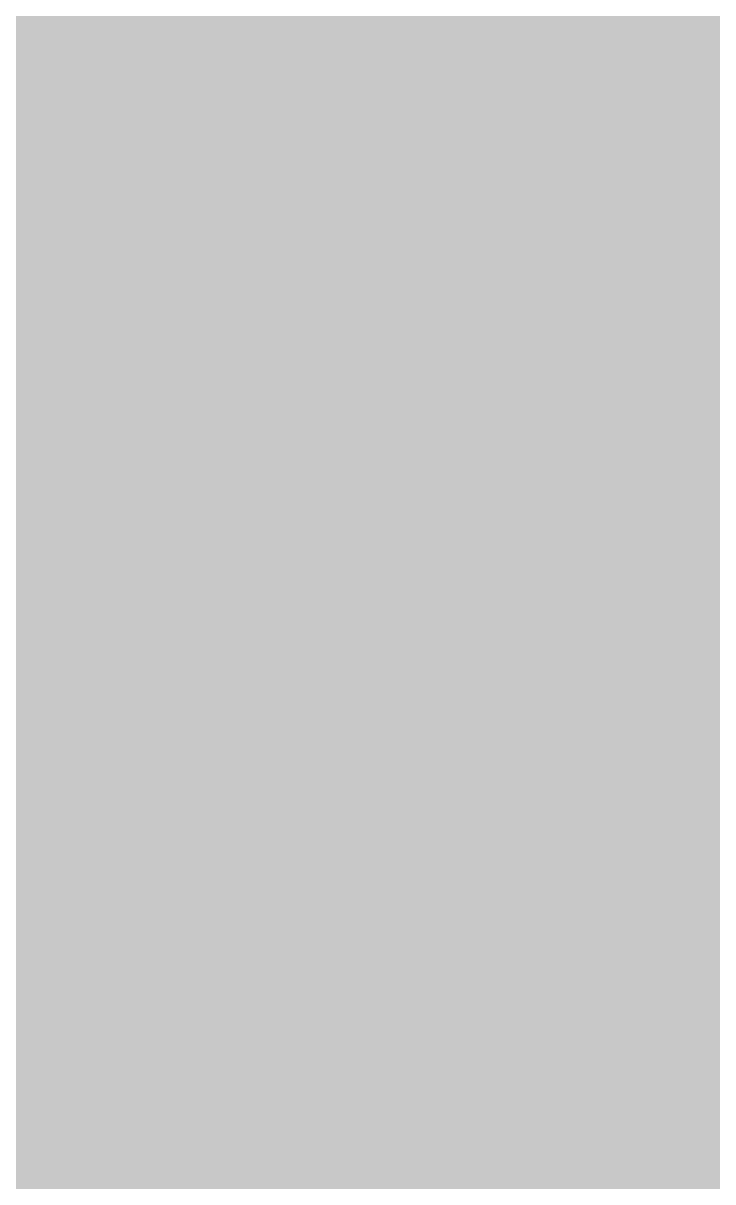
# Model space of a CAD drawing. Header units: millimetres. Extents: x 0 to 318, y 0 to 212.
# Drawn here: x 121.7 to 153.4, y 104.9 to 158.3 of the extents above; entities that cross this region are included whole.
import ezdxf

# ---------------------------------------------------------------- set-up
doc = ezdxf.new("R2010")
doc.units = ezdxf.units.MM

msp = doc.modelspace()

# ---------------------------------------------------------------- hatches: boundary and pattern name
for color, points in [(254, [(14.1633, 0.0536), (13.9878, 0.0533), (13.8125, 0.0559), (13.6373, 0.061), (13.462, 0.0686), (13.2893, 0.0787), (13.114, 0.0914), (12.9413, 0.1041), (12.7686, 0.1219), (12.5959, 0.1397), (12.4231, 0.16), (12.2504, 0.1829), (12.0777, 0.2057), (11.9075, 0.2337), (11.7373, 0.2616), (11.5672, 0.2921), (11.397, 0.3251), (11.2268, 0.3607), (11.0592, 0.3988), (10.8915, 0.4369), (10.7239, 0.4775), (10.5562, 0.5207), (10.3886, 0.5664), (10.2235, 0.6121), (10.0584, 0.6629), (9.8933, 0.7137), (9.7307, 0.7671), (9.5682, 0.8204), (9.4056, 0.8788), (9.2431, 0.9373), (9.083, 0.9982), (8.923, 1.0617), (8.763, 1.1252), (8.6055, 1.1938), (8.4455, 1.2624), (8.2906, 1.331), (8.1331, 1.4046), (7.9781, 1.4783), (7.8232, 1.5545), (7.6708, 1.6332), (7.5184, 1.7145), (7.366, 1.7958), (7.2161, 1.8796), (7.0663, 1.966), (6.919, 2.0523), (6.7716, 2.1438), (6.6243, 2.2352), (6.4795, 2.3266), (6.3348, 2.4232), (6.19, 2.5197), (6.0477, 2.6187), (5.908, 2.7178), (5.7683, 2.8194), (5.6286, 2.9235), (5.4915, 3.0302), (5.3543, 3.1369), (5.2197, 3.2461), (5.0851, 3.3579), (4.953, 3.4722), (4.8209, 3.5865), (4.6914, 3.7033), (4.5644, 3.8202), (4.4348, 3.9395), (4.3104, 4.0615), (4.1859, 4.1859), (4.0615, 4.3104), (3.9395, 4.4348), (3.8202, 4.5618), (3.7033, 4.6914), (3.5865, 4.8209), (3.4722, 4.953), (3.3579, 5.0851), (3.2487, 5.2197), (3.1369, 5.3543), (3.0302, 5.4915), (2.9235, 5.6286), (2.8194, 5.7683), (2.7178, 5.908), (2.6187, 6.0477), (2.5197, 6.19), (2.4232, 6.3348), (2.3266, 6.477), (2.2352, 6.6243), (2.1438, 6.7691), (2.0523, 6.9164), (1.966, 7.0663), (1.8796, 7.2161), (1.7958, 7.366), (1.7145, 7.5184), (1.6332, 7.6708), (1.5545, 7.8232), (1.4783, 7.9781), (1.4046, 8.1331), (1.331, 8.2906), (1.2598, 8.4455), (1.1913, 8.603), (1.1252, 8.763), (1.0592, 8.923), (0.9982, 9.083), (0.9373, 9.2431), (0.8763, 9.4056), (0.8204, 9.5682), (0.7645, 9.7307), (0.7112, 9.8933), (0.6604, 10.0584), (0.6121, 10.2235), (0.5639, 10.3911), (0.5207, 10.5562), (0.4775, 10.7239), (0.4343, 10.8915), (0.3962, 11.0592), (0.3607, 11.2268), (0.3251, 11.397), (0.2921, 11.5672), (0.2616, 11.7373), (0.2311, 11.9075), (0.2057, 12.0802), (0.1803, 12.2504), (0.1575, 12.4231), (0.1372, 12.5959), (0.1194, 12.7686), (0.1041, 12.9413), (0.0889, 13.1166), (0.0787, 13.2893), (0.0686, 13.4645), (0.061, 13.6373), (0.0559, 13.8125), (0.0508, 13.9878), (0.0508, 14.163), (0.0522, 197.6092), (0.0508, 197.7822), (0.0559, 197.9574), (0.061, 198.1327), (0.0686, 198.308), (0.0787, 198.4807), (0.0889, 198.6559), (0.1041, 198.8287), (0.1194, 199.0014), (0.1372, 199.1741), (0.1575, 199.3468), (0.1803, 199.5195), (0.2057, 199.6923), (0.2311, 199.8624), (0.2616, 200.0326), (0.2921, 200.2028), (0.3251, 200.373), (0.3607, 200.5432), (0.3962, 200.7108), (0.4343, 200.8784), (0.4775, 201.0461), (0.5207, 201.2137), (0.5639, 201.3814), (0.6121, 201.5465), (0.6604, 201.7116), (0.7112, 201.8767), (0.7645, 202.0392), (0.8204, 202.2018), (0.8763, 202.3643), (0.9373, 202.5269), (0.9982, 202.6869), (1.0592, 202.8469), (1.1252, 203.007), (1.1913, 203.1644), (1.2598, 203.3245), (1.331, 203.4794), (1.4046, 203.6369), (1.4783, 203.7918), (1.5545, 203.9468), (1.6332, 204.0992), (1.7145, 204.2516), (1.7958, 204.404), (1.8796, 204.5538), (1.966, 204.7037), (2.0523, 204.851), (2.1438, 204.9983), (2.2352, 205.1456), (2.3266, 205.2904), (2.4232, 205.4352), (2.5197, 205.58), (2.6187, 205.7222), (2.7178, 205.8619), (2.8194, 206.0016), (2.9235, 206.1413), (3.0302, 206.2785), (3.1369, 206.4156), (3.2487, 206.5503), (3.3579, 206.6849), (3.4722, 206.817), (3.5865, 206.949), (3.7033, 207.0786), (3.8202, 207.2056), (3.9395, 207.3351), (4.0615, 207.4596), (4.1859, 207.584), (4.3104, 207.7085), (4.4348, 207.8304), (4.5644, 207.9498), (4.6914, 208.0666), (4.8209, 208.1835), (4.953, 208.2978), (5.0851, 208.4121), (5.2197, 208.5213), (5.3543, 208.6331), (5.4915, 208.7397), (5.6286, 208.8464), (5.7683, 208.9506), (5.908, 209.0522), (6.0477, 209.1512), (6.19, 209.2503), (6.3348, 209.3468), (6.4795, 209.4433), (6.6243, 209.5348), (6.7716, 209.6262), (6.919, 209.7176), (7.0663, 209.804), (7.2161, 209.8904), (7.366, 209.9742), (7.5184, 210.0555), (7.6708, 210.1367), (7.8232, 210.2155), (7.9781, 210.2917), (8.1331, 210.3653), (8.2906, 210.439), (8.4455, 210.5101), (8.6055, 210.5787), (8.763, 210.6447), (8.923, 210.7108), (9.083, 210.7717), (9.2431, 210.8327), (9.4056, 210.8937), (9.5682, 210.9495), (9.7307, 211.0054), (9.8933, 211.0588), (10.0584, 211.1096), (10.2235, 211.1578), (10.3886, 211.2061), (10.5562, 211.2493), (10.7239, 211.2924), (10.8915, 211.3356), (11.0592, 211.3737), (11.2268, 211.4093), (11.397, 211.4448), (11.5672, 211.4779), (11.7373, 211.5083), (11.9075, 211.5388), (12.0777, 211.5642), (12.2504, 211.5896), (12.4231, 211.6125), (12.5959, 211.6328), (12.7686, 211.6506), (12.9413, 211.6658), (13.114, 211.6811), (13.2893, 211.6912), (13.462, 211.7014), (13.6373, 211.709), (13.8125, 211.7141), (13.9878, 211.7192), (14.163, 211.7192), (303.4411, 211.7203), (303.6164, 211.7192), (303.7891, 211.7141), (303.9643, 211.709), (304.1396, 211.7014), (304.3149, 211.6912), (304.4876, 211.6811), (304.6603, 211.6658), (304.8356, 211.6506), (305.0083, 211.6328), (305.181, 211.6125), (305.3512, 211.5896), (305.5239, 211.5642), (305.6941, 211.5388), (305.8668, 211.5083), (306.037, 211.4779), (306.2072, 211.4448), (306.3748, 211.4093), (306.545, 211.3737), (306.7126, 211.3356), (306.8803, 211.2924), (307.0479, 211.2493), (307.213, 211.2061), (307.3781, 211.1578), (307.5432, 211.1096), (307.7083, 211.0588), (307.8734, 211.0054), (308.036, 210.9495), (308.1985, 210.8937), (308.3611, 210.8327), (308.5211, 210.7717), (308.6811, 210.7108), (308.8411, 210.6447), (308.9986, 210.5787), (309.1561, 210.5101), (309.3136, 210.439), (309.4711, 210.3653), (309.626, 210.2917), (309.7784, 210.2155), (309.9333, 210.1367), (310.0857, 210.0555), (310.2381, 209.9742), (310.388, 209.8904), (310.5379, 209.804), (310.6852, 209.7176), (310.8325, 209.6262), (310.9798, 209.5348), (311.1246, 209.4433), (311.2694, 209.3468), (311.4116, 209.2503), (311.5539, 209.1512), (311.6961, 209.0522), (311.8358, 208.9506), (311.9755, 208.8464), (312.1127, 208.7397), (312.2473, 208.6331), (312.3844, 208.5213), (312.5165, 208.4121), (312.6511, 208.2978), (312.7807, 208.1835), (312.9128, 208.0666), (313.0398, 207.9498), (313.1668, 207.8304), (313.2938, 207.7085), (313.4182, 207.584), (313.5427, 207.4596), (313.6621, 207.3351), (313.784, 207.2056), (313.9008, 207.0786), (314.0177, 206.949), (314.132, 206.817), (314.2463, 206.6849), (314.3555, 206.5503), (314.4647, 206.4156), (314.5739, 206.2785), (314.6781, 206.1413), (314.7822, 206.0016), (314.8863, 205.8619), (314.9854, 205.7222), (315.0845, 205.58), (315.181, 205.4352), (315.275, 205.2904), (315.3689, 205.1456), (315.4604, 204.9983), (315.5493, 204.851), (315.6382, 204.7037), (315.7245, 204.5538), (315.8084, 204.404), (315.8896, 204.2516), (315.9684, 204.0992), (316.0471, 203.9468), (316.1233, 203.7918), (316.1995, 203.6369), (316.2706, 203.4794), (316.3418, 203.3245), (316.4103, 203.1644), (316.4764, 203.007), (316.5424, 202.8469), (316.6059, 202.6869), (316.6669, 202.5269), (316.7253, 202.3643), (316.7812, 202.2018), (316.8371, 202.0392), (316.8904, 201.8767), (316.9412, 201.7116), (316.9895, 201.5465), (317.0377, 201.3814), (317.0834, 201.2137), (317.1266, 201.0461), (317.1673, 200.8784), (317.2054, 200.7108), (317.2435, 200.5432), (317.2765, 200.373), (317.3095, 200.2028), (317.34, 200.0326), (317.3705, 199.8624), (317.3959, 199.6923), (317.4213, 199.5195), (317.4441, 199.3468), (317.4644, 199.1741), (317.4822, 199.0014), (317.4975, 198.8287), (317.5127, 198.6559), (317.5229, 198.4807), (317.533, 198.308), (317.5406, 198.1327), (317.5457, 197.9574), (317.5508, 197.7822), (317.5508, 197.6069), (317.5522, 14.1647), (317.5508, 13.9878), (317.5457, 13.8125), (317.5406, 13.6373), (317.533, 13.4645), (317.5229, 13.2893), (317.5127, 13.1166), (317.4975, 12.9413), (317.4822, 12.7686), (317.4644, 12.5959), (317.4441, 12.4231), (317.4213, 12.2504), (317.3959, 12.0802), (317.3705, 11.9075), (317.34, 11.7373), (317.3095, 11.5672), (317.2765, 11.397), (317.2435, 11.2268), (317.2054, 11.0592), (317.1673, 10.8915), (317.1266, 10.7239), (317.0834, 10.5562), (317.0377, 10.3911), (316.9895, 10.2235), (316.9412, 10.0584), (316.8904, 9.8933), (316.8371, 9.7307), (316.7812, 9.5682), (316.7253, 9.4056), (316.6669, 9.2431), (316.6059, 9.083), (316.5424, 8.923), (316.4764, 8.763), (316.4103, 8.603), (316.3418, 8.4455), (316.2706, 8.2906), (316.1995, 8.1331), (316.1233, 7.9781), (316.0471, 7.8232), (315.9684, 7.6708), (315.8896, 7.5184), (315.8084, 7.366), (315.7245, 7.2161), (315.6382, 7.0663), (315.5493, 6.9164), (315.4604, 6.7691), (315.3689, 6.6243), (315.275, 6.477), (315.181, 6.3348), (315.0845, 6.19), (314.9854, 6.0477), (314.8863, 5.908), (314.7822, 5.7683), (314.6781, 5.6286), (314.5739, 5.4915), (314.4647, 5.3543), (314.3555, 5.2197), (314.2463, 5.0851), (314.132, 4.953), (314.0177, 4.8209), (313.9008, 4.6914), (313.784, 4.5618), (313.6621, 4.4348), (313.5427, 4.3104), (313.4182, 4.1859), (313.2938, 4.0615), (313.1668, 3.9395), (313.0398, 3.8202), (312.9128, 3.7033), (312.7807, 3.5865), (312.6511, 3.4722), (312.5165, 3.3579), (312.3844, 3.2461), (312.2473, 3.1369), (312.1127, 3.0302), (311.9755, 2.9235), (311.8358, 2.8194), (311.6961, 2.7178), (311.5539, 2.6187), (311.4116, 2.5197), (311.2694, 2.4232), (311.1246, 2.3266), (310.9798, 2.2352), (310.8325, 2.1438), (310.6852, 2.0523), (310.5379, 1.966), (310.388, 1.8796), (310.2381, 1.7958), (310.0857, 1.7145), (309.9333, 1.6332), (309.7784, 1.5545), (309.626, 1.4783), (309.4711, 1.4046), (309.3136, 1.331), (309.1561, 1.2624), (308.9986, 1.1938), (308.8411, 1.1252), (308.6811, 1.0617), (308.5211, 0.9982), (308.3611, 0.9373), (308.1985, 0.8788), (308.036, 0.8204), (307.8734, 0.7671), (307.7083, 0.7137), (307.5432, 0.6629), (307.3781, 0.6121), (307.213, 0.5664), (307.0479, 0.5207), (306.8803, 0.4775), (306.7126, 0.4369), (306.545, 0.3988), (306.3748, 0.3607), (306.2072, 0.3251), (306.037, 0.2921), (305.8668, 0.2616), (305.6941, 0.2337), (305.5239, 0.2057), (305.3512, 0.1829), (305.181, 0.16), (305.0083, 0.1397), (304.8356, 0.1219), (304.6603, 0.1041), (304.4876, 0.0914), (304.3149, 0.0787), (304.1396, 0.0686), (303.9643, 0.061), (303.7891, 0.0559), (303.6164, 0.0533), (303.4411, 0.0533)]), (144, [(14.1633, 5.3453), (13.9344, 5.3467), (13.7084, 5.3543), (13.4849, 5.3696), (13.2613, 5.3899), (13.0378, 5.4153), (12.8194, 5.4458), (12.6009, 5.4813), (12.385, 5.522), (12.1717, 5.5702), (11.9583, 5.621), (11.7475, 5.6794), (11.5392, 5.7404), (11.3335, 5.8064), (11.1303, 5.8801), (10.9296, 5.9563), (10.729, 6.0376), (10.5334, 6.1239), (10.3378, 6.2128), (10.1473, 6.3094), (9.9593, 6.4084), (9.7714, 6.5126), (9.5885, 6.6218), (9.4082, 6.7335), (9.2304, 6.8504), (9.0576, 6.9698), (8.8849, 7.0968), (8.7173, 7.2238), (8.5522, 7.3584), (8.3896, 7.4955), (8.2321, 7.6352), (8.0772, 7.78), (7.9273, 7.9273), (7.7775, 8.0772), (7.6352, 8.2321), (7.493, 8.3922), (7.3558, 8.5522), (7.2238, 8.7173), (7.0942, 8.8875), (6.9698, 9.0576), (6.8504, 9.2329), (6.7335, 9.4107), (6.6192, 9.591), (6.5126, 9.7739), (6.4084, 9.9593), (6.3068, 10.1473), (6.2128, 10.3403), (6.1214, 10.5334), (6.035, 10.7315), (5.9538, 10.9296), (5.8776, 11.1303), (5.8064, 11.3335), (5.7404, 11.5418), (5.6769, 11.75), (5.621, 11.9583), (5.5677, 12.1717), (5.522, 12.385), (5.4813, 12.6009), (5.4432, 12.8194), (5.4127, 13.0404), (5.3873, 13.2613), (5.3696, 13.4849), (5.3543, 13.7084), (5.3467, 13.937), (5.3416, 14.163), (5.3439, 197.6092), (5.3467, 197.8355), (5.3543, 198.0616), (5.3696, 198.2851), (5.3873, 198.5086), (5.4127, 198.7321), (5.4432, 198.9506), (5.4813, 199.169), (5.522, 199.3849), (5.5677, 199.5983), (5.621, 199.8116), (5.6769, 200.0225), (5.7404, 200.2307), (5.8064, 200.4365), (5.8776, 200.6397), (5.9538, 200.8403), (6.035, 201.041), (6.1214, 201.2366), (6.2128, 201.4322), (6.3068, 201.6227), (6.4084, 201.8106), (6.5126, 201.9986), (6.6192, 202.1815), (6.7335, 202.3618), (6.8504, 202.5396), (6.9698, 202.7123), (7.0942, 202.885), (7.2238, 203.0527), (7.3558, 203.2178), (7.493, 203.3803), (7.6352, 203.5378), (7.7775, 203.6928), (7.9273, 203.8426), (8.0772, 203.9925), (8.2321, 204.1347), (8.3896, 204.277), (8.5522, 204.4141), (8.7173, 204.5462), (8.8849, 204.6757), (9.0576, 204.8002), (9.2304, 204.9196), (9.4082, 205.0364), (9.5885, 205.1507), (9.7714, 205.2574), (9.9593, 205.3615), (10.1473, 205.4631), (10.3378, 205.5571), (10.5334, 205.6486), (10.729, 205.7349), (10.9296, 205.8162), (11.1303, 205.8924), (11.3335, 205.9635), (11.5392, 206.0296), (11.7475, 206.0931), (11.9583, 206.1489), (12.1717, 206.2023), (12.385, 206.248), (12.6009, 206.2886), (12.8194, 206.3267), (13.0378, 206.3572), (13.2613, 206.3826), (13.4849, 206.4004), (13.7084, 206.4156), (13.9344, 206.4233), (14.163, 206.4283), (303.4411, 206.4286), (303.6672, 206.4233), (303.8932, 206.4156), (304.1193, 206.4004), (304.3428, 206.3826), (304.5638, 206.3572), (304.7822, 206.3267), (305.0007, 206.2886), (305.2166, 206.248), (305.4325, 206.2023), (305.6433, 206.1489), (305.8541, 206.0931), (306.0624, 206.0296), (306.2681, 205.9635), (306.4713, 205.8924), (306.6745, 205.8162), (306.8726, 205.7349), (307.0708, 205.6486), (307.2638, 205.5571), (307.4543, 205.4631), (307.6448, 205.3615), (307.8302, 205.2574), (308.0131, 205.1507), (308.1934, 205.0364), (308.3712, 204.9196), (308.5465, 204.8002), (308.7167, 204.6757), (308.8843, 204.5462), (309.0494, 204.4141), (309.212, 204.277), (309.3695, 204.1347), (309.5244, 203.9925), (309.6768, 203.8426), (309.8241, 203.6928), (309.9689, 203.5378), (310.1086, 203.3803), (310.2458, 203.2178), (310.3778, 203.0527), (310.5074, 202.885), (310.6318, 202.7123), (310.7538, 202.5396), (310.8706, 202.3618), (310.9824, 202.1815), (311.0916, 201.9986), (311.1957, 201.8106), (311.2948, 201.6227), (311.3888, 201.4322), (311.4802, 201.2366), (311.5666, 201.041), (311.6478, 200.8403), (311.724, 200.6397), (311.7952, 200.4365), (311.8637, 200.2307), (311.9247, 200.0225), (311.9806, 199.8116), (312.0339, 199.5983), (312.0796, 199.3849), (312.1203, 199.169), (312.1584, 198.9506), (312.1889, 198.7321), (312.2143, 198.5086), (312.2346, 198.2851), (312.2473, 198.0616), (312.2574, 197.8355), (312.26, 197.6069), (312.2605, 14.1647), (312.2574, 13.937), (312.2473, 13.7084), (312.2346, 13.4849), (312.2143, 13.2613), (312.1889, 13.0404), (312.1584, 12.8194), (312.1203, 12.6009), (312.0796, 12.385), (312.0339, 12.1717), (311.9806, 11.9583), (311.9247, 11.75), (311.8637, 11.5418), (311.7952, 11.3335), (311.724, 11.1303), (311.6478, 10.9296), (311.5666, 10.7315), (311.4802, 10.5334), (311.3888, 10.3403), (311.2948, 10.1473), (311.1957, 9.9593), (311.0916, 9.7739), (310.9824, 9.591), (310.8706, 9.4107), (310.7538, 9.2329), (310.6318, 9.0576), (310.5074, 8.8875), (310.3778, 8.7173), (310.2458, 8.5522), (310.1086, 8.3922), (309.9689, 8.2321), (309.8241, 8.0772), (309.6768, 7.9273), (309.5244, 7.78), (309.3695, 7.6352), (309.212, 7.4955), (309.0494, 7.3584), (308.8843, 7.2238), (308.7167, 7.0968), (308.5465, 6.9698), (308.3712, 6.8504), (308.1934, 6.7335), (308.0131, 6.6218), (307.8302, 6.5126), (307.6448, 6.4084), (307.4543, 6.3094), (307.2638, 6.2128), (307.0708, 6.1239), (306.8726, 6.0376), (306.6745, 5.9563), (306.4713, 5.8801), (306.2681, 5.8064), (306.0624, 5.7404), (305.8541, 5.6794), (305.6433, 5.621), (305.4325, 5.5702), (305.2166, 5.522), (305.0007, 5.4813), (304.7822, 5.4458), (304.5638, 5.4153), (304.3428, 5.3899), (304.1193, 5.3696), (303.8932, 5.3543), (303.6672, 5.3467), (303.4411, 5.3442)])]:
    msp.add_hatch(color=color).paths.add_polyline_path(points)
h = msp.add_hatch(color=254)
edge = h.paths.add_edge_path()
edge.add_line((136.4506, 107.0155), (136.7485, 107.0153))
edge.add_line((136.7485, 107.0153), (137.0508, 107.0229))
edge.add_line((137.0508, 107.0229), (137.348, 107.0305))
edge.add_line((137.348, 107.0305), (137.6477, 107.0458))
edge.add_line((137.6477, 107.0458), (137.9449, 107.0635))
edge.add_line((137.9449, 107.0635), (138.242, 107.0839))
edge.add_line((138.242, 107.0839), (138.5367, 107.1118))
edge.add_line((138.5367, 107.1118), (138.8313, 107.1397))
edge.add_line((138.8313, 107.1397), (139.1234, 107.1753))
edge.add_line((139.1234, 107.1753), (139.4155, 107.2134))
edge.add_line((139.4155, 107.2134), (139.7051, 107.2566))
edge.add_line((139.7051, 107.2566), (139.9921, 107.3048))
edge.add_line((139.9921, 107.3048), (140.2766, 107.3556))
edge.add_line((140.2766, 107.3556), (140.5611, 107.4115))
edge.add_line((140.5611, 107.4115), (140.8405, 107.4725))
edge.add_line((140.8405, 107.4725), (141.1199, 107.5385))
edge.add_line((141.1199, 107.5385), (141.3967, 107.6096))
edge.add_line((141.3967, 107.6096), (141.6685, 107.6833))
edge.add_line((141.6685, 107.6833), (141.9403, 107.7646))
edge.add_line((141.9403, 107.7646), (142.207, 107.8484))
edge.add_line((142.207, 107.8484), (142.4737, 107.9373))
edge.add_line((142.4737, 107.9373), (142.7328, 108.0313))
edge.add_line((142.7328, 108.0313), (142.9918, 108.1329))
edge.add_line((142.9918, 108.1329), (143.2458, 108.237))
edge.add_line((143.2458, 108.237), (143.4973, 108.3462))
edge.add_line((143.4973, 108.3462), (143.7437, 108.4605))
edge.add_line((143.7437, 108.4605), (143.9875, 108.5799))
edge.add_line((143.9875, 108.5799), (144.2263, 108.7069))
edge.add_line((144.2263, 108.7069), (144.4625, 108.8365))
edge.add_line((144.4625, 108.8365), (144.6936, 108.9711))
edge.add_line((144.6936, 108.9711), (144.9197, 109.1133))
edge.add_line((144.9197, 109.1133), (145.1407, 109.2606))
edge.add_line((145.1407, 109.2606), (145.3591, 109.413))
edge.add_line((145.3591, 109.413), (145.5699, 109.5705))
edge.add_line((145.5699, 109.5705), (145.7782, 109.7331))
edge.add_line((145.7782, 109.7331), (145.9814, 109.9033))
edge.add_line((145.9814, 109.9033), (146.177, 110.0785))
edge.add_line((146.177, 110.0785), (146.37, 110.2589))
edge.add_line((146.37, 110.2589), (146.5555, 110.4468))
edge.add_line((146.5555, 110.4468), (146.7358, 110.6399))
edge.add_line((146.7358, 110.6399), (146.9111, 110.838))
edge.add_line((146.9111, 110.838), (147.0787, 111.0412))
edge.add_line((147.0787, 111.0412), (147.2413, 111.252))
edge.add_line((147.2413, 111.252), (147.3987, 111.4704))
edge.add_line((147.3987, 111.4704), (147.5486, 111.6914))
edge.add_line((147.5486, 111.6914), (147.6934, 111.9226))
edge.add_line((147.6934, 111.9226), (147.8305, 112.1562))
edge.add_line((147.8305, 112.1562), (147.9601, 112.4001))
edge.add_line((147.9601, 112.4001), (148.0845, 112.6465))
edge.add_line((148.0845, 112.6465), (148.2014, 112.9005))
edge.add_line((148.2014, 112.9005), (148.3106, 113.1621))
edge.add_line((148.3106, 113.1621), (148.4122, 113.4313))
edge.add_line((148.4122, 113.4313), (148.5062, 113.7056))
edge.add_line((148.5062, 113.7056), (148.5951, 113.985))
edge.add_line((148.5951, 113.985), (148.6738, 114.2746))
edge.add_line((148.6738, 114.2746), (148.7449, 114.5692))
edge.add_line((148.7449, 114.5692), (148.8084, 114.869))
edge.add_line((148.8084, 114.869), (148.8643, 115.1788))
edge.add_line((148.8643, 115.1788), (148.9126, 115.4938))
edge.add_line((148.9126, 115.4938), (148.9507, 115.8138))
edge.add_line((148.9507, 115.8138), (148.9837, 116.144))
edge.add_line((148.9837, 116.144), (149.004, 116.4793))
edge.add_line((149.004, 116.4793), (149.0193, 116.8248))
edge.add_line((149.0193, 116.8248), (149.0218, 117.1753))
edge.add_line((149.0218, 117.1753), (149.0116, 117.7011))
edge.add_line((149.0116, 117.7011), (148.9761, 118.2091))
edge.add_line((148.9761, 118.2091), (148.9202, 118.6967))
edge.add_line((148.9202, 118.6967), (148.8415, 119.1666))
edge.add_line((148.8415, 119.1666), (148.7424, 119.6213))
edge.add_line((148.7424, 119.6213), (148.623, 120.0556))
edge.add_line((148.623, 120.0556), (148.4833, 120.4747))
edge.add_line((148.4833, 120.4747), (148.3258, 120.8786))
edge.add_line((148.3258, 120.8786), (148.1531, 121.2672))
edge.add_line((148.1531, 121.2672), (147.9601, 121.6381))
edge.add_line((147.9601, 121.6381), (147.7518, 121.9962))
edge.add_line((147.7518, 121.9962), (147.5283, 122.3391))
edge.add_line((147.5283, 122.3391), (147.2895, 122.6693))
edge.add_line((147.2895, 122.6693), (147.0381, 122.9843))
edge.add_line((147.0381, 122.9843), (146.7714, 123.2891))
edge.add_line((146.7714, 123.2891), (146.492, 123.5786))
edge.add_line((146.492, 123.5786), (146.2024, 123.858))
edge.add_line((146.2024, 123.858), (145.9001, 124.1247))
edge.add_line((145.9001, 124.1247), (145.5877, 124.3813))
edge.add_line((145.5877, 124.3813), (145.2677, 124.6276))
edge.add_line((145.2677, 124.6276), (144.9375, 124.8639))
edge.add_line((144.9375, 124.8639), (144.5971, 125.0899))
edge.add_line((144.5971, 125.0899), (144.2517, 125.3058))
edge.add_line((144.2517, 125.3058), (143.8986, 125.5166))
edge.add_line((143.8986, 125.5166), (143.5405, 125.7148))
edge.add_line((143.5405, 125.7148), (143.1773, 125.9078))
edge.add_line((143.1773, 125.9078), (142.809, 126.0932))
edge.add_line((142.809, 126.0932), (142.4356, 126.2736))
edge.add_line((142.4356, 126.2736), (142.0622, 126.4463))
edge.add_line((142.0622, 126.4463), (141.6837, 126.6114))
edge.add_line((141.6837, 126.6114), (141.3053, 126.7739))
edge.add_line((141.3053, 126.7739), (140.9268, 126.9289))
edge.add_line((140.9268, 126.9289), (140.5484, 127.0813))
edge.add_line((140.5484, 127.0813), (140.1674, 127.2286))
edge.add_line((140.1674, 127.2286), (139.7914, 127.3734))
edge.add_line((139.7914, 127.3734), (139.4155, 127.5156))
edge.add_line((139.4155, 127.5156), (139.0447, 127.6528))
edge.add_line((139.0447, 127.6528), (138.6764, 127.7899))
edge.add_line((138.6764, 127.7899), (138.3132, 127.9271))
edge.add_line((138.3132, 127.9271), (137.955, 128.0592))
edge.add_line((137.955, 128.0592), (137.602, 128.1938))
edge.add_line((137.602, 128.1938), (137.254, 128.3259))
edge.add_line((137.254, 128.3259), (136.9162, 128.4605))
edge.add_line((136.9162, 128.4605), (136.586, 128.5951))
edge.add_line((136.586, 128.5951), (136.2634, 128.7297))
edge.add_line((136.2634, 128.7297), (135.9535, 128.8669))
edge.add_line((135.9535, 128.8669), (135.6512, 129.0066))
edge.add_line((135.6512, 129.0066), (135.3617, 129.1488))
edge.add_line((135.3617, 129.1488), (135.0823, 129.2936))
edge.add_line((135.0823, 129.2936), (134.8156, 129.4409))
edge.add_line((134.8156, 129.4409), (134.5641, 129.5959))
edge.add_line((134.5641, 129.5959), (134.3254, 129.7508))
edge.add_line((134.3254, 129.7508), (134.1018, 129.9134))
edge.add_line((134.1018, 129.9134), (133.8936, 130.081))
edge.add_line((133.8936, 130.081), (133.7005, 130.2537))
edge.add_line((133.7005, 130.2537), (133.5253, 130.4341))
edge.add_line((133.5253, 130.4341), (133.3703, 130.622))
edge.add_line((133.3703, 130.622), (133.2306, 130.8151))
edge.add_line((133.2306, 130.8151), (133.1112, 131.0183))
edge.add_line((133.1112, 131.0183), (133.0122, 131.2266))
edge.add_line((133.0122, 131.2266), (132.9334, 131.445))
edge.add_line((132.9334, 131.445), (132.8776, 131.6736))
edge.add_line((132.8776, 131.6736), (132.842, 131.9124))
edge.add_line((132.842, 131.9124), (132.8293, 132.1587))
edge.add_line((132.8293, 132.1587), (132.8318, 132.2857))
edge.add_line((132.8318, 132.2857), (132.8369, 132.4102))
edge.add_line((132.8369, 132.4102), (132.8445, 132.5321))
edge.add_line((132.8445, 132.5321), (132.8522, 132.6515))
edge.add_line((132.8522, 132.6515), (132.8674, 132.7709))
edge.add_line((132.8674, 132.7709), (132.8826, 132.8852))
edge.add_line((132.8826, 132.8852), (132.9004, 132.9995))
edge.add_line((132.9004, 132.9995), (132.9207, 133.1087))
edge.add_line((132.9207, 133.1087), (132.9461, 133.2179))
edge.add_line((132.9461, 133.2179), (132.9715, 133.3246))
edge.add_line((132.9715, 133.3246), (132.9995, 133.4287))
edge.add_line((132.9995, 133.4287), (133.0325, 133.5303))
edge.add_line((133.0325, 133.5303), (133.0681, 133.6294))
edge.add_line((133.0681, 133.6294), (133.1036, 133.7285))
edge.add_line((133.1036, 133.7285), (133.1443, 133.8224))
edge.add_line((133.1443, 133.8224), (133.1874, 133.9164))
edge.add_line((133.1874, 133.9164), (133.2306, 134.0079))
edge.add_line((133.2306, 134.0079), (133.2789, 134.0968))
edge.add_line((133.2789, 134.0968), (133.3297, 134.1831))
edge.add_line((133.3297, 134.1831), (133.383, 134.2669))
edge.add_line((133.383, 134.2669), (133.4364, 134.3508))
edge.add_line((133.4364, 134.3508), (133.4948, 134.4295))
edge.add_line((133.4948, 134.4295), (133.5557, 134.5082))
edge.add_line((133.5557, 134.5082), (133.6167, 134.5844))
edge.add_line((133.6167, 134.5844), (133.6827, 134.6581))
edge.add_line((133.6827, 134.6581), (133.7488, 134.7318))
edge.add_line((133.7488, 134.7318), (133.8199, 134.8003))
edge.add_line((133.8199, 134.8003), (133.891, 134.8689))
edge.add_line((133.891, 134.8689), (133.9672, 134.935))
edge.add_line((133.9672, 134.935), (134.0434, 134.9985))
edge.add_line((134.0434, 134.9985), (134.1222, 135.0594))
edge.add_line((134.1222, 135.0594), (134.2034, 135.1204))
edge.add_line((134.2034, 135.1204), (134.2873, 135.1788))
edge.add_line((134.2873, 135.1788), (134.3736, 135.2347))
edge.add_line((134.3736, 135.2347), (134.4625, 135.288))
edge.add_line((134.4625, 135.288), (134.5514, 135.3388))
edge.add_line((134.5514, 135.3388), (134.6454, 135.3896))
edge.add_line((134.6454, 135.3896), (134.7394, 135.4379))
edge.add_line((134.7394, 135.4379), (134.8359, 135.4836))
edge.add_line((134.8359, 135.4836), (134.935, 135.5268))
edge.add_line((134.935, 135.5268), (135.0366, 135.57))
edge.add_line((135.0366, 135.57), (135.1407, 135.6106))
edge.add_line((135.1407, 135.6106), (135.2448, 135.6487))
edge.add_line((135.2448, 135.6487), (135.3541, 135.6843))
edge.add_line((135.3541, 135.6843), (135.4633, 135.7198))
edge.add_line((135.4633, 135.7198), (135.575, 135.7528))
edge.add_line((135.575, 135.7528), (135.6868, 135.7833))
edge.add_line((135.6868, 135.7833), (135.8036, 135.8113))
edge.add_line((135.8036, 135.8113), (135.9205, 135.8392))
edge.add_line((135.9205, 135.8392), (136.0399, 135.8646))
edge.add_line((136.0399, 135.8646), (136.1618, 135.8875))
edge.add_line((136.1618, 135.8875), (136.2862, 135.9103))
edge.add_line((136.2862, 135.9103), (136.4107, 135.9306))
edge.add_line((136.4107, 135.9306), (136.5377, 135.9484))
edge.add_line((136.5377, 135.9484), (136.6672, 135.9637))
edge.add_line((136.6672, 135.9637), (136.7993, 135.9789))
edge.add_line((136.7993, 135.9789), (136.9314, 135.9916))
edge.add_line((136.9314, 135.9916), (137.066, 136.0018))
edge.add_line((137.066, 136.0018), (137.2032, 136.0119))
edge.add_line((137.2032, 136.0119), (137.3403, 136.0195))
edge.add_line((137.3403, 136.0195), (137.48, 136.0246))
edge.add_line((137.48, 136.0246), (137.6223, 136.0297))
edge.add_line((137.6223, 136.0297), (137.7645, 136.0322))
edge.add_line((137.7645, 136.0322), (137.9093, 136.0322))
edge.add_line((137.9093, 136.0322), (138.0439, 136.0322))
edge.add_line((138.0439, 136.0322), (138.1785, 136.0322))
edge.add_line((138.1785, 136.0322), (138.3106, 136.0297))
edge.add_line((138.3106, 136.0297), (138.4427, 136.0272))
edge.add_line((138.4427, 136.0272), (138.5748, 136.0221))
edge.add_line((138.5748, 136.0221), (138.7069, 136.017))
edge.add_line((138.7069, 136.017), (138.8389, 136.0119))
edge.add_line((138.8389, 136.0119), (138.971, 136.0068))
edge.add_line((138.971, 136.0068), (139.1031, 135.9992))
edge.add_line((139.1031, 135.9992), (139.2326, 135.9916))
edge.add_line((139.2326, 135.9916), (139.3622, 135.9814))
edge.add_line((139.3622, 135.9814), (139.4943, 135.9713))
edge.add_line((139.4943, 135.9713), (139.6238, 135.9611))
edge.add_line((139.6238, 135.9611), (139.7533, 135.951))
edge.add_line((139.7533, 135.951), (139.8829, 135.9383))
edge.add_line((139.8829, 135.9383), (140.0124, 135.923))
edge.add_line((140.0124, 135.923), (140.142, 135.9103))
edge.add_line((140.142, 135.9103), (140.2715, 135.8951))
edge.add_line((140.2715, 135.8951), (140.3985, 135.8798))
edge.add_line((140.3985, 135.8798), (140.528, 135.8621))
edge.add_line((140.528, 135.8621), (140.6576, 135.8443))
edge.add_line((140.6576, 135.8443), (140.7846, 135.8265))
edge.add_line((140.7846, 135.8265), (140.9141, 135.8062))
edge.add_line((140.9141, 135.8062), (141.0411, 135.7859))
edge.add_line((141.0411, 135.7859), (141.1681, 135.763))
edge.add_line((141.1681, 135.763), (141.2977, 135.7427))
edge.add_line((141.2977, 135.7427), (141.4247, 135.7198))
edge.add_line((141.4247, 135.7198), (141.5517, 135.6944))
edge.add_line((141.5517, 135.6944), (141.6787, 135.669))
edge.add_line((141.6787, 135.669), (141.8082, 135.6436))
edge.add_line((141.8082, 135.6436), (141.9352, 135.6157))
edge.add_line((141.9352, 135.6157), (142.0622, 135.5877))
edge.add_line((142.0622, 135.5877), (142.1892, 135.5598))
edge.add_line((142.1892, 135.5598), (142.3162, 135.5293))
edge.add_line((142.3162, 135.5293), (142.4432, 135.4988))
edge.add_line((142.4432, 135.4988), (142.5702, 135.4684))
edge.add_line((142.5702, 135.4684), (142.6972, 135.4353))
edge.add_line((142.6972, 135.4353), (142.8242, 135.4023))
edge.add_line((142.8242, 135.4023), (142.9512, 135.3668))
edge.add_line((142.9512, 135.3668), (143.0782, 135.3337))
edge.add_line((143.0782, 135.3337), (143.2052, 135.2956))
edge.add_line((143.2052, 135.2956), (143.3347, 135.2601))
edge.add_line((143.3347, 135.2601), (143.4617, 135.222))
edge.add_line((143.4617, 135.222), (143.5887, 135.1813))
edge.add_line((143.5887, 135.1813), (143.7157, 135.1407))
edge.add_line((143.7157, 135.1407), (143.8427, 135.1001))
edge.add_line((143.8427, 135.1001), (143.9697, 135.0594))
edge.add_line((143.9697, 135.0594), (144.0993, 135.0162))
edge.add_line((144.0993, 135.0162), (144.2263, 134.9705))
edge.add_line((144.2263, 134.9705), (144.3558, 134.9273))
edge.add_line((144.3558, 134.9273), (144.4828, 134.8816))
edge.add_line((144.4828, 134.8816), (144.6124, 134.8334))
edge.add_line((144.6124, 134.8334), (144.7394, 134.7851))
edge.add_line((144.7394, 134.7851), (144.8689, 134.7368))
edge.add_line((144.8689, 134.7368), (144.9959, 134.686))
edge.add_line((144.9959, 134.686), (145.1254, 134.6352))
edge.add_line((145.1254, 134.6352), (145.255, 134.5844))
edge.add_line((145.255, 134.5844), (145.3845, 134.5311))
edge.add_line((145.3845, 134.5311), (145.5141, 134.4778))
edge.add_line((145.5141, 134.4778), (145.6436, 134.4219))
edge.add_line((145.6436, 134.4219), (145.7731, 134.366))
edge.add_line((145.7731, 134.366), (145.9052, 134.3101))
edge.add_line((145.9052, 134.3101), (146.0348, 134.2517))
edge.add_line((146.0348, 134.2517), (146.1668, 134.1907))
edge.add_line((146.1668, 134.1907), (148.2619, 138.8286))
edge.add_line((148.2619, 138.8286), (148.1684, 138.8745))
edge.add_line((148.1684, 138.8745), (148.0718, 138.9228))
edge.add_line((148.0718, 138.9228), (147.9753, 138.9736))
edge.add_line((147.9753, 138.9736), (147.8763, 139.0218))
edge.add_line((147.8763, 139.0218), (147.7772, 139.0726))
edge.add_line((147.7772, 139.0726), (147.6756, 139.1234))
edge.add_line((147.6756, 139.1234), (147.5715, 139.1742))
edge.add_line((147.5715, 139.1742), (147.4648, 139.225))
edge.add_line((147.4648, 139.225), (147.3556, 139.2758))
edge.add_line((147.3556, 139.2758), (147.2463, 139.3292))
edge.add_line((147.2463, 139.3292), (147.1346, 139.38))
edge.add_line((147.1346, 139.38), (147.0203, 139.4333))
edge.add_line((147.0203, 139.4333), (146.906, 139.4866))
edge.add_line((146.906, 139.4866), (146.7866, 139.5374))
edge.add_line((146.7866, 139.5374), (146.6672, 139.5908))
edge.add_line((146.6672, 139.5908), (146.5453, 139.6416))
edge.add_line((146.5453, 139.6416), (146.4234, 139.6949))
edge.add_line((146.4234, 139.6949), (146.2964, 139.7483))
edge.add_line((146.2964, 139.7483), (146.1694, 139.7991))
edge.add_line((146.1694, 139.7991), (146.0398, 139.8524))
edge.add_line((146.0398, 139.8524), (145.9078, 139.9032))
edge.add_line((145.9078, 139.9032), (145.7731, 139.954))
edge.add_line((145.7731, 139.954), (145.636, 140.0073))
edge.add_line((145.636, 140.0073), (145.4963, 140.0581))
edge.add_line((145.4963, 140.0581), (145.3566, 140.1089))
edge.add_line((145.3566, 140.1089), (145.2143, 140.1572))
edge.add_line((145.2143, 140.1572), (145.067, 140.208))
edge.add_line((145.067, 140.208), (144.9197, 140.2563))
edge.add_line((144.9197, 140.2563), (144.7698, 140.3045))
edge.add_line((144.7698, 140.3045), (144.62, 140.3528))
edge.add_line((144.62, 140.3528), (144.465, 140.401))
edge.add_line((144.465, 140.401), (144.3076, 140.4468))
edge.add_line((144.3076, 140.4468), (144.1501, 140.4925))
edge.add_line((144.1501, 140.4925), (143.9875, 140.5382))
edge.add_line((143.9875, 140.5382), (143.825, 140.5814))
edge.add_line((143.825, 140.5814), (143.6573, 140.6246))
edge.add_line((143.6573, 140.6246), (143.4897, 140.6677))
edge.add_line((143.4897, 140.6677), (143.3195, 140.7084))
edge.add_line((143.3195, 140.7084), (143.1468, 140.749))
edge.add_line((143.1468, 140.749), (142.969, 140.7871))
edge.add_line((142.969, 140.7871), (142.7912, 140.8252))
edge.add_line((142.7912, 140.8252), (142.6108, 140.8633))
edge.add_line((142.6108, 140.8633), (142.428, 140.8989))
edge.add_line((142.428, 140.8989), (142.2425, 140.9344))
edge.add_line((142.2425, 140.9344), (142.0546, 140.9675))
edge.add_line((142.0546, 140.9675), (141.8641, 141.0005))
edge.add_line((141.8641, 141.0005), (141.671, 141.031))
edge.add_line((141.671, 141.031), (141.4729, 141.0589))
edge.add_line((141.4729, 141.0589), (141.2748, 141.0868))
edge.add_line((141.2748, 141.0868), (141.0741, 141.1148))
edge.add_line((141.0741, 141.1148), (140.8709, 141.1402))
edge.add_line((140.8709, 141.1402), (140.6652, 141.163))
edge.add_line((140.6652, 141.163), (140.4544, 141.1834))
edge.add_line((140.4544, 141.1834), (140.2436, 141.2037))
edge.add_line((140.2436, 141.2037), (140.0277, 141.2215))
edge.add_line((140.0277, 141.2215), (139.8118, 141.2392))
edge.add_line((139.8118, 141.2392), (139.5908, 141.2545))
edge.add_line((139.5908, 141.2545), (139.3698, 141.2672))
edge.add_line((139.3698, 141.2672), (139.1437, 141.2773))
edge.add_line((139.1437, 141.2773), (138.9151, 141.2875))
edge.add_line((138.9151, 141.2875), (138.684, 141.2951))
edge.add_line((138.684, 141.2951), (138.4503, 141.3002))
edge.add_line((138.4503, 141.3002), (138.2141, 141.3027))
edge.add_line((138.2141, 141.3027), (137.9728, 141.3027))
edge.add_line((137.9728, 141.3027), (137.7391, 141.3027))
edge.add_line((137.7391, 141.3027), (137.5029, 141.2977))
edge.add_line((137.5029, 141.2977), (137.2667, 141.2926))
edge.add_line((137.2667, 141.2926), (137.0254, 141.2824))
edge.add_line((137.0254, 141.2824), (136.7841, 141.2723))
edge.add_line((136.7841, 141.2723), (136.5402, 141.257))
edge.add_line((136.5402, 141.257), (136.2964, 141.2392))
edge.add_line((136.2964, 141.2392), (136.05, 141.2189))
edge.add_line((136.05, 141.2189), (135.8011, 141.1935))
edge.add_line((135.8011, 141.1935), (135.5547, 141.1656))
edge.add_line((135.5547, 141.1656), (135.3058, 141.1351))
edge.add_line((135.3058, 141.1351), (135.0569, 141.1021))
edge.add_line((135.0569, 141.1021), (134.8054, 141.064))
edge.add_line((134.8054, 141.064), (134.5565, 141.0208))
edge.add_line((134.5565, 141.0208), (134.3076, 140.9751))
edge.add_line((134.3076, 140.9751), (134.0587, 140.9268))
edge.add_line((134.0587, 140.9268), (133.8097, 140.8735))
edge.add_line((133.8097, 140.8735), (133.5608, 140.8151))
edge.add_line((133.5608, 140.8151), (133.3144, 140.7541))
edge.add_line((133.3144, 140.7541), (133.0681, 140.6881))
edge.add_line((133.0681, 140.6881), (132.8242, 140.6169))
edge.add_line((132.8242, 140.6169), (132.5804, 140.5433))
edge.add_line((132.5804, 140.5433), (132.3391, 140.4645))
edge.add_line((132.3391, 140.4645), (132.1003, 140.3807))
edge.add_line((132.1003, 140.3807), (131.8616, 140.2918))
edge.add_line((131.8616, 140.2918), (131.6279, 140.1978))
edge.add_line((131.6279, 140.1978), (131.3942, 140.0988))
edge.add_line((131.3942, 140.0988), (131.1631, 139.9946))
edge.add_line((131.1631, 139.9946), (130.937, 139.8854))
edge.add_line((130.937, 139.8854), (130.7135, 139.7711))
edge.add_line((130.7135, 139.7711), (130.4925, 139.6517))
edge.add_line((130.4925, 139.6517), (130.2741, 139.5247))
edge.add_line((130.2741, 139.5247), (130.0607, 139.3952))
edge.add_line((130.0607, 139.3952), (129.8499, 139.258))
edge.add_line((129.8499, 139.258), (129.6441, 139.1158))
edge.add_line((129.6441, 139.1158), (129.4409, 138.9685))
edge.add_line((129.4409, 138.9685), (129.2454, 138.8135))
edge.add_line((129.2454, 138.8135), (129.0523, 138.6535))
edge.add_line((129.0523, 138.6535), (128.8644, 138.4884))
edge.add_line((128.8644, 138.4884), (128.6789, 138.3157))
edge.add_line((128.6789, 138.3157), (128.5011, 138.1354))
edge.add_line((128.5011, 138.1354), (128.3284, 137.9499))
edge.add_line((128.3284, 137.9499), (128.1633, 137.7594))
edge.add_line((128.1633, 137.7594), (128.0008, 137.5588))
edge.add_line((128.0008, 137.5588), (127.8458, 137.353))
edge.add_line((127.8458, 137.353), (127.696, 137.1422))
edge.add_line((127.696, 137.1422), (127.5537, 136.9212))
edge.add_line((127.5537, 136.9212), (127.4191, 136.6952))
edge.add_line((127.4191, 136.6952), (127.2896, 136.4615))
edge.add_line((127.2896, 136.4615), (127.1651, 136.2227))
edge.add_line((127.1651, 136.2227), (127.0508, 135.9738))
edge.add_line((127.0508, 135.9738), (126.9416, 135.7173))
edge.add_line((126.9416, 135.7173), (126.8425, 135.4557))
edge.add_line((126.8425, 135.4557), (126.7485, 135.1839))
edge.add_line((126.7485, 135.1839), (126.6647, 134.9045))
edge.add_line((126.6647, 134.9045), (126.5885, 134.62))
edge.add_line((126.5885, 134.62), (126.5199, 134.3254))
edge.add_line((126.5199, 134.3254), (126.459, 134.0231))
edge.add_line((126.459, 134.0231), (126.4082, 133.7107))
edge.add_line((126.4082, 133.7107), (126.365, 133.3932))
edge.add_line((126.365, 133.3932), (126.332, 133.0655))
edge.add_line((126.332, 133.0655), (126.3091, 132.7302))
edge.add_line((126.3091, 132.7302), (126.2939, 132.3848))
edge.add_line((126.2939, 132.3848), (126.2888, 132.0317))
edge.add_line((126.2888, 132.0317), (126.3015, 131.5187))
edge.add_line((126.3015, 131.5187), (126.3345, 131.0259))
edge.add_line((126.3345, 131.0259), (126.3904, 130.5509))
edge.add_line((126.3904, 130.5509), (126.4691, 130.0988))
edge.add_line((126.4691, 130.0988), (126.5657, 129.6619))
edge.add_line((126.5657, 129.6619), (126.6825, 129.2454))
edge.add_line((126.6825, 129.2454), (126.8197, 128.844))
edge.add_line((126.8197, 128.844), (126.9746, 128.4605))
edge.add_line((126.9746, 128.4605), (127.1448, 128.0922))
edge.add_line((127.1448, 128.0922), (127.3353, 127.7417))
edge.add_line((127.3353, 127.7417), (127.5385, 127.4064))
edge.add_line((127.5385, 127.4064), (127.7595, 127.0838))
edge.add_line((127.7595, 127.0838), (127.9957, 126.7765))
edge.add_line((127.9957, 126.7765), (128.2446, 126.4844))
edge.add_line((128.2446, 126.4844), (128.5062, 126.2024))
edge.add_line((128.5062, 126.2024), (128.7805, 125.9357))
edge.add_line((128.7805, 125.9357), (129.065, 125.6792))
edge.add_line((129.065, 125.6792), (129.3622, 125.4328))
edge.add_line((129.3622, 125.4328), (129.6695, 125.1991))
edge.add_line((129.6695, 125.1991), (129.987, 124.9731))
edge.add_line((129.987, 124.9731), (130.3122, 124.7597))
edge.add_line((130.3122, 124.7597), (130.6449, 124.554))
edge.add_line((130.6449, 124.554), (130.9853, 124.3559))
edge.add_line((130.9853, 124.3559), (131.3332, 124.1679))
edge.add_line((131.3332, 124.1679), (131.6863, 123.985))
edge.add_line((131.6863, 123.985), (132.0444, 123.8123))
edge.add_line((132.0444, 123.8123), (132.4051, 123.6421))
edge.add_line((132.4051, 123.6421), (132.7734, 123.4796))
edge.add_line((132.7734, 123.4796), (133.1417, 123.3221))
edge.add_line((133.1417, 123.3221), (133.5126, 123.1671))
edge.add_line((133.5126, 123.1671), (133.8859, 123.0198))
edge.add_line((133.8859, 123.0198), (134.2593, 122.8725))
edge.add_line((134.2593, 122.8725), (134.6327, 122.7303))
edge.add_line((134.6327, 122.7303), (135.0061, 122.588))
edge.add_line((135.0061, 122.588), (135.3769, 122.4509))
edge.add_line((135.3769, 122.4509), (135.7452, 122.3137))
edge.add_line((135.7452, 122.3137), (136.111, 122.1765))
edge.add_line((136.111, 122.1765), (136.4742, 122.0394))
edge.add_line((136.4742, 122.0394), (136.8323, 121.8997))
edge.add_line((136.8323, 121.8997), (137.1854, 121.7625))
edge.add_line((137.1854, 121.7625), (137.5334, 121.6228))
edge.add_line((137.5334, 121.6228), (137.8737, 121.4806))
edge.add_line((137.8737, 121.4806), (138.2065, 121.3358))
edge.add_line((138.2065, 121.3358), (138.5316, 121.1859))
edge.add_line((138.5316, 121.1859), (138.8491, 121.0335))
edge.add_line((138.8491, 121.0335), (139.1564, 120.8786))
edge.add_line((139.1564, 120.8786), (139.4511, 120.716))
edge.add_line((139.4511, 120.716), (139.7381, 120.5484))
edge.add_line((139.7381, 120.5484), (140.0124, 120.3757))
edge.add_line((140.0124, 120.3757), (140.274, 120.1953))
edge.add_line((140.274, 120.1953), (140.523, 120.0099))
edge.add_line((140.523, 120.0099), (140.7566, 119.8143))
edge.add_line((140.7566, 119.8143), (140.9776, 119.6111))
edge.add_line((140.9776, 119.6111), (141.1834, 119.4003))
edge.add_line((141.1834, 119.4003), (141.3713, 119.1768))
edge.add_line((141.3713, 119.1768), (141.544, 118.9457))
edge.add_line((141.544, 118.9457), (141.699, 118.7044))
edge.add_line((141.699, 118.7044), (141.8336, 118.4504))
edge.add_line((141.8336, 118.4504), (141.953, 118.1862))
edge.add_line((141.953, 118.1862), (142.0495, 117.9093))
edge.add_line((142.0495, 117.9093), (142.1282, 117.6198))
edge.add_line((142.1282, 117.6198), (142.1841, 117.315))
edge.add_line((142.1841, 117.315), (142.2171, 116.9975))
edge.add_line((142.2171, 116.9975), (142.2298, 116.6647))
edge.add_line((142.2298, 116.6647), (142.2273, 116.5225))
edge.add_line((142.2273, 116.5225), (142.2222, 116.3803))
edge.add_line((142.2222, 116.3803), (142.2146, 116.2406))
edge.add_line((142.2146, 116.2406), (142.2019, 116.1059))
edge.add_line((142.2019, 116.1059), (142.1867, 115.9713))
edge.add_line((142.1867, 115.9713), (142.1663, 115.8418))
edge.add_line((142.1663, 115.8418), (142.146, 115.7148))
edge.add_line((142.146, 115.7148), (142.1206, 115.5903))
edge.add_line((142.1206, 115.5903), (142.0927, 115.4684))
edge.add_line((142.0927, 115.4684), (142.0597, 115.349))
edge.add_line((142.0597, 115.349), (142.0241, 115.2322))
edge.add_line((142.0241, 115.2322), (141.986, 115.1179))
edge.add_line((141.986, 115.1179), (141.9454, 115.0061))
edge.add_line((141.9454, 115.0061), (141.8996, 114.8969))
edge.add_line((141.8996, 114.8969), (141.8514, 114.7928))
edge.add_line((141.8514, 114.7928), (141.8006, 114.6886))
edge.add_line((141.8006, 114.6886), (141.7472, 114.587))
edge.add_line((141.7472, 114.587), (141.6888, 114.4905))
edge.add_line((141.6888, 114.4905), (141.6304, 114.394))
edge.add_line((141.6304, 114.394), (141.5669, 114.3))
edge.add_line((141.5669, 114.3), (141.4983, 114.2086))
edge.add_line((141.4983, 114.2086), (141.4297, 114.1222))
edge.add_line((141.4297, 114.1222), (141.3561, 114.0358))
edge.add_line((141.3561, 114.0358), (141.2824, 113.952))
edge.add_line((141.2824, 113.952), (141.2037, 113.8707))
edge.add_line((141.2037, 113.8707), (141.1199, 113.792))
edge.add_line((141.1199, 113.792), (141.036, 113.7183))
edge.add_line((141.036, 113.7183), (140.9497, 113.6447))
edge.add_line((140.9497, 113.6447), (140.8582, 113.571))
edge.add_line((140.8582, 113.571), (140.7643, 113.5024))
edge.add_line((140.7643, 113.5024), (140.6677, 113.4364))
edge.add_line((140.6677, 113.4364), (140.5687, 113.3729))
edge.add_line((140.5687, 113.3729), (140.4671, 113.3094))
edge.add_line((140.4671, 113.3094), (140.3629, 113.251))
edge.add_line((140.3629, 113.251), (140.2563, 113.1926))
edge.add_line((140.2563, 113.1926), (140.1445, 113.1367))
edge.add_line((140.1445, 113.1367), (140.0327, 113.0833))
edge.add_line((140.0327, 113.0833), (139.9159, 113.0325))
edge.add_line((139.9159, 113.0325), (139.7991, 112.9843))
edge.add_line((139.7991, 112.9843), (139.6771, 112.9386))
edge.add_line((139.6771, 112.9386), (139.5527, 112.8928))
edge.add_line((139.5527, 112.8928), (139.4257, 112.8497))
edge.add_line((139.4257, 112.8497), (139.2961, 112.809))
edge.add_line((139.2961, 112.809), (139.1666, 112.7709))
edge.add_line((139.1666, 112.7709), (139.032, 112.7354))
edge.add_line((139.032, 112.7354), (138.8948, 112.7023))
edge.add_line((138.8948, 112.7023), (138.7551, 112.6693))
edge.add_line((138.7551, 112.6693), (138.6129, 112.6388))
edge.add_line((138.6129, 112.6388), (138.4681, 112.6109))
edge.add_line((138.4681, 112.6109), (138.3208, 112.5855))
edge.add_line((138.3208, 112.5855), (138.1709, 112.5601))
edge.add_line((138.1709, 112.5601), (138.0185, 112.5372))
edge.add_line((138.0185, 112.5372), (137.8636, 112.5169))
edge.add_line((137.8636, 112.5169), (137.7061, 112.4991))
edge.add_line((137.7061, 112.4991), (137.5461, 112.4814))
edge.add_line((137.5461, 112.4814), (137.3861, 112.4661))
edge.add_line((137.3861, 112.4661), (137.221, 112.4534))
edge.add_line((137.221, 112.4534), (137.0533, 112.4433))
edge.add_line((137.0533, 112.4433), (136.8857, 112.4331))
edge.add_line((136.8857, 112.4331), (136.713, 112.4255))
edge.add_line((136.713, 112.4255), (136.5402, 112.4204))
edge.add_line((136.5402, 112.4204), (136.365, 112.4153))
edge.add_line((136.365, 112.4153), (136.1872, 112.4128))
edge.add_line((136.1872, 112.4128), (136.0043, 112.4128))
edge.add_line((136.0043, 112.4128), (135.8824, 112.4128))
edge.add_line((135.8824, 112.4128), (135.7605, 112.4153))
edge.add_line((135.7605, 112.4153), (135.636, 112.4179))
edge.add_line((135.636, 112.4179), (135.5141, 112.4204))
edge.add_line((135.5141, 112.4204), (135.3896, 112.4255))
edge.add_line((135.3896, 112.4255), (135.2626, 112.4306))
edge.add_line((135.2626, 112.4306), (135.1382, 112.4382))
edge.add_line((135.1382, 112.4382), (135.0137, 112.4433))
edge.add_line((135.0137, 112.4433), (134.8867, 112.4534))
edge.add_line((134.8867, 112.4534), (134.7597, 112.4636))
edge.add_line((134.7597, 112.4636), (134.6327, 112.4737))
edge.add_line((134.6327, 112.4737), (134.5057, 112.4839))
edge.add_line((134.5057, 112.4839), (134.3762, 112.4966))
edge.add_line((134.3762, 112.4966), (134.2492, 112.5118))
edge.add_line((134.2492, 112.5118), (134.1196, 112.5245))
edge.add_line((134.1196, 112.5245), (133.9901, 112.5398))
edge.add_line((133.9901, 112.5398), (133.8605, 112.5576))
edge.add_line((133.8605, 112.5576), (133.731, 112.5753))
edge.add_line((133.731, 112.5753), (133.6015, 112.5931))
edge.add_line((133.6015, 112.5931), (133.4719, 112.6134))
edge.add_line((133.4719, 112.6134), (133.3398, 112.6338))
edge.add_line((133.3398, 112.6338), (133.2078, 112.6541))
edge.add_line((133.2078, 112.6541), (133.0782, 112.6769))
edge.add_line((133.0782, 112.6769), (132.9461, 112.6998))
edge.add_line((132.9461, 112.6998), (132.8141, 112.7227))
edge.add_line((132.8141, 112.7227), (132.682, 112.7481))
edge.add_line((132.682, 112.7481), (132.5499, 112.776))
edge.add_line((132.5499, 112.776), (132.4178, 112.8014))
edge.add_line((132.4178, 112.8014), (132.2857, 112.8293))
edge.add_line((132.2857, 112.8293), (132.1511, 112.8598))
edge.add_line((132.1511, 112.8598), (132.019, 112.8878))
edge.add_line((132.019, 112.8878), (131.887, 112.9182))
edge.add_line((131.887, 112.9182), (131.7523, 112.9513))
edge.add_line((131.7523, 112.9513), (131.6203, 112.9843))
edge.add_line((131.6203, 112.9843), (131.4856, 113.0173))
edge.add_line((131.4856, 113.0173), (131.351, 113.0529))
edge.add_line((131.351, 113.0529), (131.2189, 113.0884))
edge.add_line((131.2189, 113.0884), (131.0843, 113.124))
edge.add_line((131.0843, 113.124), (130.9497, 113.1595))
edge.add_line((130.9497, 113.1595), (130.8176, 113.1976))
edge.add_line((130.8176, 113.1976), (130.683, 113.2383))
edge.add_line((130.683, 113.2383), (130.5484, 113.2789))
edge.add_line((130.5484, 113.2789), (130.4163, 113.3196))
edge.add_line((130.4163, 113.3196), (130.2817, 113.3602))
edge.add_line((130.2817, 113.3602), (130.1471, 113.4034))
edge.add_line((130.1471, 113.4034), (130.0124, 113.4466))
edge.add_line((130.0124, 113.4466), (129.8804, 113.4897))
edge.add_line((129.8804, 113.4897), (129.7457, 113.5355))
edge.add_line((129.7457, 113.5355), (129.6111, 113.5837))
edge.add_line((129.6111, 113.5837), (129.479, 113.6294))
edge.add_line((129.479, 113.6294), (129.3444, 113.6777))
edge.add_line((129.3444, 113.6777), (129.2123, 113.726))
edge.add_line((129.2123, 113.726), (129.0777, 113.7768))
edge.add_line((129.0777, 113.7768), (128.9456, 113.8276))
edge.add_line((128.9456, 113.8276), (128.811, 113.8784))
edge.add_line((128.811, 113.8784), (128.6789, 113.9317))
edge.add_line((128.6789, 113.9317), (128.5469, 113.9825))
edge.add_line((128.5469, 113.9825), (128.4148, 114.0384))
edge.add_line((128.4148, 114.0384), (128.2802, 114.0917))
edge.add_line((128.2802, 114.0917), (128.1481, 114.1476))
edge.add_line((128.1481, 114.1476), (128.0185, 114.206))
edge.add_line((128.0185, 114.206), (127.8865, 114.2619))
edge.add_line((127.8865, 114.2619), (127.7544, 114.3203))
edge.add_line((127.7544, 114.3203), (127.6223, 114.3787))
edge.add_line((127.6223, 114.3787), (125.5296, 109.6186))
edge.add_line((125.5296, 109.6186), (125.6259, 109.5629))
edge.add_line((125.6259, 109.5629), (125.7249, 109.5096))
edge.add_line((125.7249, 109.5096), (125.8265, 109.4537))
edge.add_line((125.8265, 109.4537), (125.9332, 109.4003))
edge.add_line((125.9332, 109.4003), (126.0399, 109.3445))
edge.add_line((126.0399, 109.3445), (126.1516, 109.2886))
edge.add_line((126.1516, 109.2886), (126.2634, 109.2327))
edge.add_line((126.2634, 109.2327), (126.3802, 109.1768))
edge.add_line((126.3802, 109.1768), (126.4996, 109.1209))
edge.add_line((126.4996, 109.1209), (126.6215, 109.0651))
edge.add_line((126.6215, 109.0651), (126.746, 109.0092))
edge.add_line((126.746, 109.0092), (126.8705, 108.9533))
edge.add_line((126.8705, 108.9533), (127, 108.8974))
edge.add_line((127, 108.8974), (127.1321, 108.8415))
edge.add_line((127.1321, 108.8415), (127.2667, 108.7857))
edge.add_line((127.2667, 108.7857), (127.4039, 108.7298))
edge.add_line((127.4039, 108.7298), (127.5436, 108.6739))
edge.add_line((127.5436, 108.6739), (127.6858, 108.618))
edge.add_line((127.6858, 108.618), (127.8306, 108.5621))
edge.add_line((127.8306, 108.5621), (127.9754, 108.5063))
edge.add_line((127.9754, 108.5063), (128.1252, 108.4529))
edge.add_line((128.1252, 108.4529), (128.2776, 108.3996))
edge.add_line((128.2776, 108.3996), (128.43, 108.3437))
edge.add_line((128.43, 108.3437), (128.5875, 108.2904))
edge.add_line((128.5875, 108.2904), (128.745, 108.2396))
edge.add_line((128.745, 108.2396), (128.9075, 108.1862))
edge.add_line((128.9075, 108.1862), (129.0701, 108.1354))
edge.add_line((129.0701, 108.1354), (129.2352, 108.0846))
edge.add_line((129.2352, 108.0846), (129.4028, 108.0338))
edge.add_line((129.4028, 108.0338), (129.5705, 107.983))
edge.add_line((129.5705, 107.983), (129.7432, 107.9348))
edge.add_line((129.7432, 107.9348), (129.9159, 107.8865))
edge.add_line((129.9159, 107.8865), (130.0937, 107.8408))
edge.add_line((130.0937, 107.8408), (130.2715, 107.7925))
edge.add_line((130.2715, 107.7925), (130.4519, 107.7493))
edge.add_line((130.4519, 107.7493), (130.6322, 107.7036))
edge.add_line((130.6322, 107.7036), (130.8176, 107.6604))
edge.add_line((130.8176, 107.6604), (131.003, 107.6173))
edge.add_line((131.003, 107.6173), (131.191, 107.5766))
edge.add_line((131.191, 107.5766), (131.3815, 107.536))
edge.add_line((131.3815, 107.536), (131.572, 107.4979))
edge.add_line((131.572, 107.4979), (131.765, 107.4598))
edge.add_line((131.765, 107.4598), (131.9606, 107.4242))
edge.add_line((131.9606, 107.4242), (132.1587, 107.3887))
edge.add_line((132.1587, 107.3887), (132.3594, 107.3531))
edge.add_line((132.3594, 107.3531), (132.5601, 107.3201))
edge.add_line((132.5601, 107.3201), (132.7607, 107.2896))
edge.add_line((132.7607, 107.2896), (132.9665, 107.2591))
edge.add_line((132.9665, 107.2591), (133.1722, 107.2312))
edge.add_line((133.1722, 107.2312), (133.3805, 107.2058))
edge.add_line((133.3805, 107.2058), (133.5888, 107.1804))
edge.add_line((133.5888, 107.1804), (133.7996, 107.1575))
edge.add_line((133.7996, 107.1575), (134.0129, 107.1347))
edge.add_line((134.0129, 107.1347), (134.2263, 107.1143))
edge.add_line((134.2263, 107.1143), (134.4422, 107.0966))
edge.add_line((134.4422, 107.0966), (134.6606, 107.0788))
edge.add_line((134.6606, 107.0788), (134.8791, 107.0635))
edge.add_line((134.8791, 107.0635), (135.0975, 107.0508))
edge.add_line((135.0975, 107.0508), (135.321, 107.0407))
edge.add_line((135.321, 107.0407), (135.542, 107.0305))
edge.add_line((135.542, 107.0305), (135.7681, 107.0229))
edge.add_line((135.7681, 107.0229), (135.9941, 107.0178))
edge.add_line((135.9941, 107.0178), (136.2202, 107.0153))
edge.add_line((136.2202, 107.0153), (136.4488, 107.0153))
h.paths.add_polyline_path([(141.278, 146.1943), (149.5323, 154.577), (143.1188, 154.577), (138.103, 150.7035), (133.0854, 154.577), (126.6719, 154.577), (134.928, 146.1943)], flags=16)

doc.saveas('drawing.dxf')
